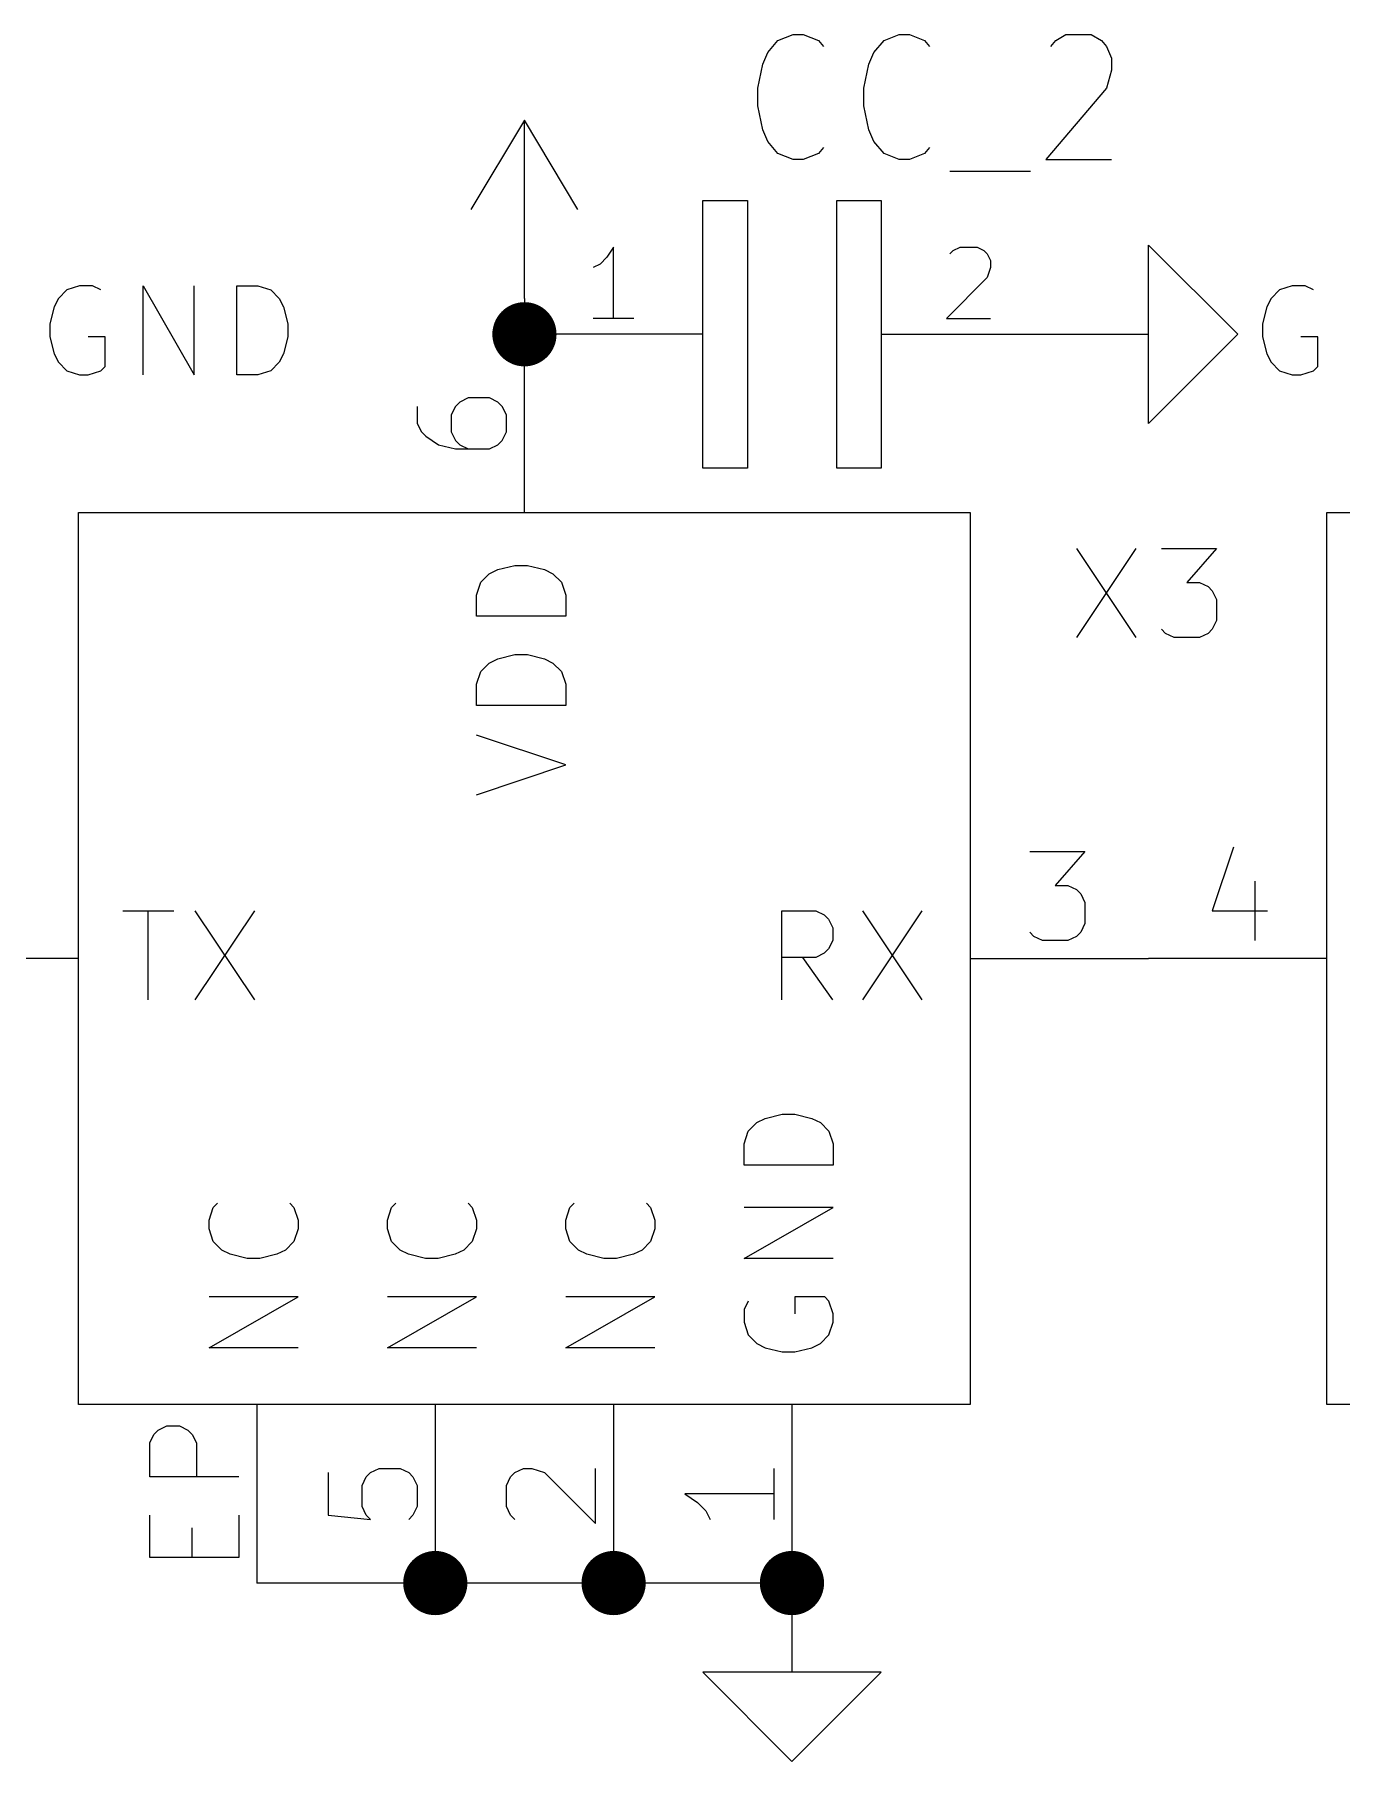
# Model space of a CAD drawing. Header units: millimetres. Extents: x 10 to 287, y -200 to -10.
# Drawn here: x 88.27 to 106.89, y -59.69 to -35.1 of the extents above; entities that cross this region are included whole.
import ezdxf

# ---------------------------------------------------------------- set-up
doc = ezdxf.new("R2010")
doc.units = ezdxf.units.MM
for name, color, linetype in [('GREENSIXTYFIVE', 129, 'CONTINUOUS'), ('LIGHTGREEN', 92, 'CONTINUOUS'), ('LIGHTRED', 12, 'CONTINUOUS'), ('RED', 14, 'CONTINUOUS')]:
    doc.layers.add(name, color=color, linetype=linetype)

msp = doc.modelspace()

# ---------------------------------------------------------------- linework, layer by layer
at = {"layer": 'GREENSIXTYFIVE', "linetype": 'CONTINUOUS'}
for p, q in [((98.861, -35.1873), (99.0769, -35.1026)), ((98.861, -35.1873), (99.0769, -35.1026)), ((99.0769, -35.1026), (99.2208, -35.1026)), ((99.0769, -35.1026), (99.2208, -35.1026)), ((99.2208, -35.1026), (99.4367, -35.1873)), ((99.2208, -35.1026), (99.4367, -35.1873)), ((100.3723, -35.1873), (100.5882, -35.1026)), ((100.3723, -35.1873), (100.5882, -35.1026)), ((100.5882, -35.1026), (100.7321, -35.1026)), ((100.5882, -35.1026), (100.7321, -35.1026)), ((100.7321, -35.1026), (100.948, -35.1873)), ((100.7321, -35.1026), (100.948, -35.1873)), ((102.8192, -35.1873), (102.9631, -35.1026)), ((102.8192, -35.1873), (102.9631, -35.1026)), ((102.9631, -35.1026), (103.323, -35.1026)), ((102.9631, -35.1026), (103.323, -35.1026)), ((103.323, -35.1026), (103.4669, -35.1873)), ((103.323, -35.1026), (103.4669, -35.1873)), ((98.6451, -35.526), (98.7171, -35.3566)), ((98.6451, -35.526), (98.7171, -35.3566)), ((98.7171, -35.3566), (98.861, -35.1873)), ((98.7171, -35.3566), (98.861, -35.1873)), ((99.4367, -35.1873), (99.5087, -35.272)), ((99.4367, -35.1873), (99.5087, -35.272)), ((100.1564, -35.526), (100.2284, -35.3566)), ((100.1564, -35.526), (100.2284, -35.3566)), ((100.2284, -35.3566), (100.3723, -35.1873)), ((100.2284, -35.3566), (100.3723, -35.1873)), ((100.948, -35.1873), (101.02, -35.272)), ((100.948, -35.1873), (101.02, -35.272)), ((102.7472, -35.272), (102.8192, -35.1873)), ((102.7472, -35.272), (102.8192, -35.1873)), ((103.4669, -35.1873), (103.5389, -35.272)), ((103.4669, -35.1873), (103.5389, -35.272)), ((103.5389, -35.272), (103.6108, -35.4413)), ((103.5389, -35.272), (103.6108, -35.4413)), ((98.5731, -35.8646), (98.6451, -35.526)), ((98.5731, -35.8646), (98.6451, -35.526)), ((100.0844, -35.8646), (100.1564, -35.526)), ((100.0844, -35.8646), (100.1564, -35.526)), ((103.6108, -35.6106), (103.5389, -35.8646)), ((103.6108, -35.6106), (103.5389, -35.8646)), ((103.6108, -35.4413), (103.6108, -35.6106)), ((103.6108, -35.4413), (103.6108, -35.6106)), ((98.5731, -36.1186), (98.5731, -35.8646)), ((98.5731, -36.1186), (98.5731, -35.8646)), ((100.0844, -36.1186), (100.0844, -35.8646)), ((100.0844, -36.1186), (100.0844, -35.8646)), ((103.5389, -35.8646), (102.6753, -36.8806)), ((103.5389, -35.8646), (102.6753, -36.8806)), ((98.6451, -36.4573), (98.5731, -36.1186)), ((98.6451, -36.4573), (98.5731, -36.1186)), ((100.1564, -36.4573), (100.0844, -36.1186)), ((100.1564, -36.4573), (100.0844, -36.1186)), ((98.7171, -36.6266), (98.6451, -36.4573)), ((98.7171, -36.6266), (98.6451, -36.4573)), ((98.861, -36.796), (98.7171, -36.6266)), ((98.861, -36.796), (98.7171, -36.6266)), ((100.2284, -36.6266), (100.1564, -36.4573)), ((100.2284, -36.6266), (100.1564, -36.4573)), ((100.3723, -36.796), (100.2284, -36.6266)), ((100.3723, -36.796), (100.2284, -36.6266)), ((99.0769, -36.8806), (98.861, -36.796)), ((99.0769, -36.8806), (98.861, -36.796)), ((99.2208, -36.8806), (99.0769, -36.8806)), ((99.2208, -36.8806), (99.0769, -36.8806)), ((99.4367, -36.796), (99.2208, -36.8806)), ((99.4367, -36.796), (99.2208, -36.8806)), ((99.5087, -36.7113), (99.4367, -36.796)), ((99.5087, -36.7113), (99.4367, -36.796)), ((100.5882, -36.8806), (100.3723, -36.796)), ((100.5882, -36.8806), (100.3723, -36.796)), ((100.7321, -36.8806), (100.5882, -36.8806)), ((100.7321, -36.8806), (100.5882, -36.8806)), ((100.948, -36.796), (100.7321, -36.8806)), ((100.948, -36.796), (100.7321, -36.8806)), ((101.02, -36.7113), (100.948, -36.796)), ((101.02, -36.7113), (100.948, -36.796)), ((102.6753, -36.8806), (103.6108, -36.8806)), ((102.6753, -36.8806), (103.6108, -36.8806)), ((101.3079, -37.05), (102.4593, -37.05)), ((101.3079, -37.05), (102.4593, -37.05)), ((88.733, -38.7396), (88.612, -38.8606)), ((88.733, -38.7396), (88.612, -38.8606)), ((88.9144, -38.6791), (88.733, -38.7396)), ((88.9144, -38.6791), (88.733, -38.7396)), ((89.0958, -38.6791), (88.9144, -38.6791)), ((89.0958, -38.6791), (88.9144, -38.6791)), ((89.2168, -38.7396), (89.0958, -38.6791)), ((89.2168, -38.7396), (89.0958, -38.6791)), ((89.8215, -39.9491), (89.8215, -38.6791)), ((89.8215, -38.6791), (90.5472, -39.9491)), ((89.8215, -39.9491), (89.8215, -38.6791)), ((89.8215, -38.6791), (90.5472, -39.9491)), ((90.5472, -39.9491), (90.5472, -38.6791)), ((90.5472, -39.9491), (90.5472, -38.6791)), ((91.152, -39.9491), (91.152, -38.6791)), ((91.152, -38.6791), (91.4544, -38.6791)), ((91.152, -39.9491), (91.152, -38.6791)), ((91.152, -38.6791), (91.4544, -38.6791)), ((91.4544, -38.6791), (91.6358, -38.7396)), ((91.4544, -38.6791), (91.6358, -38.7396)), ((91.6358, -38.7396), (91.7568, -38.8606)), ((91.6358, -38.7396), (91.7568, -38.8606)), ((106.005, -38.7395), (105.884, -38.8605)), ((106.005, -38.7395), (105.884, -38.8605)), ((106.1864, -38.679), (106.005, -38.7395)), ((106.1864, -38.679), (106.005, -38.7395)), ((106.3678, -38.679), (106.1864, -38.679)), ((106.3678, -38.679), (106.1864, -38.679)), ((106.4888, -38.7395), (106.3678, -38.679)), ((106.4888, -38.7395), (106.3678, -38.679)), ((88.5515, -38.9815), (88.4911, -39.2234)), ((88.5515, -38.9815), (88.4911, -39.2234)), ((88.612, -38.8606), (88.5515, -38.9815)), ((88.612, -38.8606), (88.5515, -38.9815)), ((91.7568, -38.8606), (91.8173, -38.9815)), ((91.7568, -38.8606), (91.8173, -38.9815)), ((91.8173, -38.9815), (91.8777, -39.2234)), ((91.8173, -38.9815), (91.8777, -39.2234)), ((105.8235, -38.9814), (105.7631, -39.2233)), ((105.8235, -38.9814), (105.7631, -39.2233)), ((105.884, -38.8605), (105.8235, -38.9814)), ((105.884, -38.8605), (105.8235, -38.9814)), ((88.4911, -39.2234), (88.4911, -39.4048)), ((88.4911, -39.2234), (88.4911, -39.4048)), ((91.8777, -39.2234), (91.8777, -39.4048)), ((91.8777, -39.2234), (91.8777, -39.4048)), ((105.7631, -39.2233), (105.7631, -39.4047)), ((105.7631, -39.2233), (105.7631, -39.4047)), ((88.4911, -39.4048), (88.5515, -39.6467)), ((88.4911, -39.4048), (88.5515, -39.6467)), ((89.2772, -39.4048), (89.0353, -39.4048)), ((89.2772, -39.4048), (89.0353, -39.4048)), ((89.2772, -39.8282), (89.2772, -39.4048)), ((89.2772, -39.8282), (89.2772, -39.4048)), ((91.8777, -39.4048), (91.8173, -39.6467)), ((91.8777, -39.4048), (91.8173, -39.6467)), ((105.7631, -39.4047), (105.8235, -39.6466)), ((105.7631, -39.4047), (105.8235, -39.6466)), ((106.5492, -39.4047), (106.3073, -39.4047)), ((106.5492, -39.4047), (106.3073, -39.4047)), ((106.5492, -39.8281), (106.5492, -39.4047)), ((106.5492, -39.8281), (106.5492, -39.4047)), ((88.5515, -39.6467), (88.612, -39.7677)), ((88.5515, -39.6467), (88.612, -39.7677)), ((88.612, -39.7677), (88.733, -39.8887)), ((88.612, -39.7677), (88.733, -39.8887)), ((89.2168, -39.8887), (89.2772, -39.8282)), ((89.2168, -39.8887), (89.2772, -39.8282)), ((91.7568, -39.7677), (91.6358, -39.8887)), ((91.7568, -39.7677), (91.6358, -39.8887)), ((91.8173, -39.6467), (91.7568, -39.7677)), ((91.8173, -39.6467), (91.7568, -39.7677)), ((105.8235, -39.6466), (105.884, -39.7676)), ((105.8235, -39.6466), (105.884, -39.7676)), ((105.884, -39.7676), (106.005, -39.8886)), ((105.884, -39.7676), (106.005, -39.8886)), ((106.4888, -39.8886), (106.5492, -39.8281)), ((106.4888, -39.8886), (106.5492, -39.8281)), ((88.733, -39.8887), (88.9144, -39.9491)), ((88.733, -39.8887), (88.9144, -39.9491)), ((88.9144, -39.9491), (89.0353, -39.9491)), ((88.9144, -39.9491), (89.0353, -39.9491)), ((89.0353, -39.9491), (89.2168, -39.8887)), ((89.0353, -39.9491), (89.2168, -39.8887)), ((91.4544, -39.9491), (91.152, -39.9491)), ((91.4544, -39.9491), (91.152, -39.9491)), ((91.6358, -39.8887), (91.4544, -39.9491)), ((91.6358, -39.8887), (91.4544, -39.9491)), ((106.005, -39.8886), (106.1864, -39.949)), ((106.005, -39.8886), (106.1864, -39.949)), ((106.1864, -39.949), (106.3073, -39.949)), ((106.1864, -39.949), (106.3073, -39.949)), ((106.3073, -39.949), (106.4888, -39.8886)), ((106.3073, -39.949), (106.4888, -39.8886)), ((103.1119, -42.419), (103.9585, -43.689)), ((103.9585, -42.419), (103.1119, -43.689)), ((103.1119, -42.419), (103.9585, -43.689)), ((103.9585, -42.419), (103.1119, -43.689)), ((104.3214, -42.419), (105.1076, -42.419)), ((104.3214, -42.419), (105.1076, -42.419)), ((105.1076, -42.419), (104.6842, -42.9028)), ((105.1076, -42.419), (104.6842, -42.9028)), ((94.628, -42.9018), (94.749, -42.7808)), ((94.628, -42.9018), (94.749, -42.7808)), ((94.749, -42.7808), (94.8699, -42.7203)), ((94.749, -42.7808), (94.8699, -42.7203)), ((94.8699, -42.7203), (95.1118, -42.6599)), ((94.8699, -42.7203), (95.1118, -42.6599)), ((95.1118, -42.6599), (95.2932, -42.6599)), ((95.1118, -42.6599), (95.2932, -42.6599)), ((95.2932, -42.6599), (95.5351, -42.7203)), ((95.2932, -42.6599), (95.5351, -42.7203)), ((95.5351, -42.7203), (95.6561, -42.7808)), ((95.5351, -42.7203), (95.6561, -42.7808)), ((95.6561, -42.7808), (95.7771, -42.9018)), ((95.6561, -42.7808), (95.7771, -42.9018)), ((94.5675, -43.0832), (94.628, -42.9018)), ((94.5675, -43.0832), (94.628, -42.9018)), ((95.7771, -42.9018), (95.8375, -43.0832)), ((95.7771, -42.9018), (95.8375, -43.0832)), ((104.6842, -42.9028), (104.8657, -42.9028)), ((104.6842, -42.9028), (104.8657, -42.9028)), ((104.8657, -42.9028), (104.9866, -42.9633)), ((104.8657, -42.9028), (104.9866, -42.9633)), ((104.9866, -42.9633), (105.0471, -43.0238)), ((104.9866, -42.9633), (105.0471, -43.0238)), ((105.0471, -43.0238), (105.1076, -43.1447)), ((105.0471, -43.0238), (105.1076, -43.1447)), ((94.5675, -43.3856), (94.5675, -43.0832)), ((94.5675, -43.3856), (94.5675, -43.0832)), ((95.8375, -43.0832), (95.8375, -43.3856)), ((95.8375, -43.0832), (95.8375, -43.3856)), ((105.1076, -43.1447), (105.1076, -43.4471)), ((105.1076, -43.1447), (105.1076, -43.4471)), ((95.8375, -43.3856), (94.5675, -43.3856)), ((95.8375, -43.3856), (94.5675, -43.3856)), ((105.1076, -43.4471), (105.0471, -43.5681)), ((105.1076, -43.4471), (105.0471, -43.5681)), ((104.3819, -43.6286), (104.3214, -43.5681)), ((104.3819, -43.6286), (104.3214, -43.5681)), ((104.5028, -43.689), (104.3819, -43.6286)), ((104.5028, -43.689), (104.3819, -43.6286)), ((104.8657, -43.689), (104.5028, -43.689)), ((104.8657, -43.689), (104.5028, -43.689)), ((104.9866, -43.6286), (104.8657, -43.689)), ((104.9866, -43.6286), (104.8657, -43.689)), ((105.0471, -43.5681), (104.9866, -43.6286)), ((105.0471, -43.5681), (104.9866, -43.6286)), ((94.749, -44.0508), (94.8699, -43.9903)), ((94.749, -44.0508), (94.8699, -43.9903)), ((94.8699, -43.9903), (95.1118, -43.9299)), ((94.8699, -43.9903), (95.1118, -43.9299)), ((95.1118, -43.9299), (95.2932, -43.9299)), ((95.1118, -43.9299), (95.2932, -43.9299)), ((95.2932, -43.9299), (95.5351, -43.9903)), ((95.2932, -43.9299), (95.5351, -43.9903)), ((95.5351, -43.9903), (95.6561, -44.0508)), ((95.5351, -43.9903), (95.6561, -44.0508)), ((94.5675, -44.3532), (94.628, -44.1718)), ((94.5675, -44.3532), (94.628, -44.1718)), ((94.628, -44.1718), (94.749, -44.0508)), ((94.628, -44.1718), (94.749, -44.0508)), ((95.6561, -44.0508), (95.7771, -44.1718)), ((95.6561, -44.0508), (95.7771, -44.1718)), ((95.7771, -44.1718), (95.8375, -44.3532)), ((95.7771, -44.1718), (95.8375, -44.3532)), ((94.5675, -44.6556), (94.5675, -44.3532)), ((94.5675, -44.6556), (94.5675, -44.3532)), ((95.8375, -44.3532), (95.8375, -44.6556)), ((95.8375, -44.3532), (95.8375, -44.6556)), ((95.8375, -44.6556), (94.5675, -44.6556)), ((95.8375, -44.6556), (94.5675, -44.6556)), ((95.8375, -45.5023), (94.5675, -45.0789)), ((95.8375, -45.5023), (94.5675, -45.0789)), ((94.5675, -45.9256), (95.8375, -45.5023)), ((94.5675, -45.9256), (95.8375, -45.5023)), ((89.5289, -47.5775), (90.2546, -47.5775)), ((89.5289, -47.5775), (90.2546, -47.5775)), ((89.8918, -48.8475), (89.8918, -47.5775)), ((89.8918, -48.8475), (89.8918, -47.5775)), ((90.557, -47.5775), (91.4036, -48.8475)), ((91.4036, -47.5775), (90.557, -48.8475)), ((90.557, -47.5775), (91.4036, -48.8475)), ((91.4036, -47.5775), (90.557, -48.8475)), ((98.9148, -48.8475), (98.9148, -47.5775)), ((98.9148, -47.5775), (99.3986, -47.5775)), ((98.9148, -48.8475), (98.9148, -47.5775)), ((98.9148, -47.5775), (99.3986, -47.5775)), ((99.3986, -47.5775), (99.5196, -47.638)), ((99.3986, -47.5775), (99.5196, -47.638)), ((99.5196, -47.638), (99.5801, -47.6985)), ((99.5196, -47.638), (99.5801, -47.6985)), ((99.5801, -47.6985), (99.6405, -47.8194)), ((99.5801, -47.6985), (99.6405, -47.8194)), ((100.0639, -47.5775), (100.9105, -48.8475)), ((100.9105, -47.5775), (100.0639, -48.8475)), ((100.0639, -47.5775), (100.9105, -48.8475)), ((100.9105, -47.5775), (100.0639, -48.8475)), ((99.6405, -47.8194), (99.6405, -48.0009)), ((99.6405, -47.8194), (99.6405, -48.0009)), ((99.5196, -48.1823), (99.3986, -48.2428)), ((99.5196, -48.1823), (99.3986, -48.2428)), ((99.5801, -48.1218), (99.5196, -48.1823)), ((99.5801, -48.1218), (99.5196, -48.1823)), ((99.6405, -48.0009), (99.5801, -48.1218)), ((99.6405, -48.0009), (99.5801, -48.1218)), ((99.3986, -48.2428), (98.9148, -48.2428)), ((99.3986, -48.2428), (98.9148, -48.2428)), ((99.6405, -48.8475), (99.2172, -48.2428)), ((99.6405, -48.8475), (99.2172, -48.2428)), ((98.438, -50.7153), (98.559, -50.5943)), ((98.438, -50.7153), (98.559, -50.5943)), ((98.559, -50.5943), (98.6799, -50.5338)), ((98.559, -50.5943), (98.6799, -50.5338)), ((98.6799, -50.5338), (98.9218, -50.4734)), ((98.6799, -50.5338), (98.9218, -50.4734)), ((98.9218, -50.4734), (99.1032, -50.4734)), ((98.9218, -50.4734), (99.1032, -50.4734)), ((99.1032, -50.4734), (99.3451, -50.5338)), ((99.1032, -50.4734), (99.3451, -50.5338)), ((99.3451, -50.5338), (99.4661, -50.5943)), ((99.3451, -50.5338), (99.4661, -50.5943)), ((99.4661, -50.5943), (99.5871, -50.7153)), ((99.4661, -50.5943), (99.5871, -50.7153)), ((98.3775, -50.8967), (98.438, -50.7153)), ((98.3775, -50.8967), (98.438, -50.7153)), ((99.5871, -50.7153), (99.6475, -50.8967)), ((99.5871, -50.7153), (99.6475, -50.8967)), ((98.3775, -51.1991), (98.3775, -50.8967)), ((98.3775, -51.1991), (98.3775, -50.8967)), ((99.6475, -50.8967), (99.6475, -51.1991)), ((99.6475, -50.8967), (99.6475, -51.1991)), ((99.6475, -51.1991), (98.3775, -51.1991)), ((99.6475, -51.1991), (98.3775, -51.1991)), ((90.7575, -51.9853), (90.818, -51.8038)), ((90.7575, -51.9853), (90.818, -51.8038)), ((90.818, -51.8038), (90.8785, -51.7434)), ((90.818, -51.8038), (90.8785, -51.7434)), ((91.9066, -51.7434), (91.9671, -51.8038)), ((91.9066, -51.7434), (91.9671, -51.8038)), ((91.9671, -51.8038), (92.0275, -51.9853)), ((91.9671, -51.8038), (92.0275, -51.9853)), ((93.2975, -51.9853), (93.358, -51.8038)), ((93.2975, -51.9853), (93.358, -51.8038)), ((93.358, -51.8038), (93.4185, -51.7434)), ((93.358, -51.8038), (93.4185, -51.7434)), ((94.4466, -51.7434), (94.5071, -51.8038)), ((94.4466, -51.7434), (94.5071, -51.8038)), ((94.5071, -51.8038), (94.5675, -51.9853)), ((94.5071, -51.8038), (94.5675, -51.9853)), ((95.8375, -51.9853), (95.898, -51.8038)), ((95.8375, -51.9853), (95.898, -51.8038)), ((95.898, -51.8038), (95.9585, -51.7434)), ((95.898, -51.8038), (95.9585, -51.7434)), ((96.9866, -51.7434), (97.0471, -51.8038)), ((96.9866, -51.7434), (97.0471, -51.8038)), ((97.0471, -51.8038), (97.1075, -51.9853)), ((97.0471, -51.8038), (97.1075, -51.9853)), ((98.3775, -52.5296), (99.6475, -51.8039)), ((99.6475, -51.8039), (98.3775, -51.8039)), ((98.3775, -52.5296), (99.6475, -51.8039)), ((99.6475, -51.8039), (98.3775, -51.8039)), ((90.7575, -52.1062), (90.7575, -51.9853)), ((90.7575, -52.1062), (90.7575, -51.9853)), ((90.818, -52.2876), (90.7575, -52.1062)), ((90.818, -52.2876), (90.7575, -52.1062)), ((92.0275, -52.1062), (91.9671, -52.2876)), ((92.0275, -52.1062), (91.9671, -52.2876)), ((92.0275, -51.9853), (92.0275, -52.1062)), ((92.0275, -51.9853), (92.0275, -52.1062)), ((93.2975, -52.1062), (93.2975, -51.9853)), ((93.2975, -52.1062), (93.2975, -51.9853)), ((93.358, -52.2876), (93.2975, -52.1062)), ((93.358, -52.2876), (93.2975, -52.1062)), ((94.5675, -52.1062), (94.5071, -52.2876)), ((94.5675, -52.1062), (94.5071, -52.2876)), ((94.5675, -51.9853), (94.5675, -52.1062)), ((94.5675, -51.9853), (94.5675, -52.1062)), ((95.8375, -52.1062), (95.8375, -51.9853)), ((95.8375, -52.1062), (95.8375, -51.9853)), ((95.898, -52.2876), (95.8375, -52.1062)), ((95.898, -52.2876), (95.8375, -52.1062)), ((97.1075, -52.1062), (97.0471, -52.2876)), ((97.1075, -52.1062), (97.0471, -52.2876)), ((97.1075, -51.9853), (97.1075, -52.1062)), ((97.1075, -51.9853), (97.1075, -52.1062)), ((90.939, -52.4086), (90.818, -52.2876)), ((90.939, -52.4086), (90.818, -52.2876)), ((91.9671, -52.2876), (91.8461, -52.4086)), ((91.9671, -52.2876), (91.8461, -52.4086)), ((93.479, -52.4086), (93.358, -52.2876)), ((93.479, -52.4086), (93.358, -52.2876)), ((94.5071, -52.2876), (94.3861, -52.4086)), ((94.5071, -52.2876), (94.3861, -52.4086)), ((96.019, -52.4086), (95.898, -52.2876)), ((96.019, -52.4086), (95.898, -52.2876)), ((97.0471, -52.2876), (96.9261, -52.4086)), ((97.0471, -52.2876), (96.9261, -52.4086)), ((91.0599, -52.4691), (90.939, -52.4086)), ((91.0599, -52.4691), (90.939, -52.4086)), ((91.3018, -52.5295), (91.0599, -52.4691)), ((91.3018, -52.5295), (91.0599, -52.4691)), ((91.4832, -52.5295), (91.3018, -52.5295)), ((91.4832, -52.5295), (91.3018, -52.5295)), ((91.7251, -52.4691), (91.4832, -52.5295)), ((91.7251, -52.4691), (91.4832, -52.5295)), ((91.8461, -52.4086), (91.7251, -52.4691)), ((91.8461, -52.4086), (91.7251, -52.4691)), ((93.5999, -52.4691), (93.479, -52.4086)), ((93.5999, -52.4691), (93.479, -52.4086)), ((93.8418, -52.5295), (93.5999, -52.4691)), ((93.8418, -52.5295), (93.5999, -52.4691)), ((94.0232, -52.5295), (93.8418, -52.5295)), ((94.0232, -52.5295), (93.8418, -52.5295)), ((94.2651, -52.4691), (94.0232, -52.5295)), ((94.2651, -52.4691), (94.0232, -52.5295)), ((94.3861, -52.4086), (94.2651, -52.4691)), ((94.3861, -52.4086), (94.2651, -52.4691)), ((96.1399, -52.4691), (96.019, -52.4086)), ((96.1399, -52.4691), (96.019, -52.4086)), ((96.3818, -52.5295), (96.1399, -52.4691)), ((96.3818, -52.5295), (96.1399, -52.4691)), ((96.5632, -52.5295), (96.3818, -52.5295)), ((96.5632, -52.5295), (96.3818, -52.5295)), ((96.8051, -52.4691), (96.5632, -52.5295)), ((96.8051, -52.4691), (96.5632, -52.5295)), ((96.9261, -52.4086), (96.8051, -52.4691)), ((96.9261, -52.4086), (96.8051, -52.4691)), ((99.6475, -52.5296), (98.3775, -52.5296)), ((99.6475, -52.5296), (98.3775, -52.5296)), ((90.7575, -53.7996), (92.0275, -53.0739)), ((92.0275, -53.0739), (90.7575, -53.0739)), ((90.7575, -53.7996), (92.0275, -53.0739)), ((92.0275, -53.0739), (90.7575, -53.0739)), ((93.2975, -53.7996), (94.5675, -53.0739)), ((94.5675, -53.0739), (93.2975, -53.0739)), ((93.2975, -53.7996), (94.5675, -53.0739)), ((94.5675, -53.0739), (93.2975, -53.0739)), ((95.8375, -53.7996), (97.1075, -53.0739)), ((97.1075, -53.0739), (95.8375, -53.0739)), ((95.8375, -53.7996), (97.1075, -53.0739)), ((97.1075, -53.0739), (95.8375, -53.0739)), ((99.5266, -53.0739), (99.1032, -53.0739)), ((99.1032, -53.0739), (99.1032, -53.3158)), ((99.5266, -53.0739), (99.1032, -53.0739)), ((99.1032, -53.0739), (99.1032, -53.3158)), ((99.5871, -53.1343), (99.5266, -53.0739)), ((99.5871, -53.1343), (99.5266, -53.0739)), ((98.438, -53.1343), (98.3775, -53.2553)), ((98.438, -53.1343), (98.3775, -53.2553)), ((98.3775, -53.2553), (98.3775, -53.4367)), ((98.3775, -53.2553), (98.3775, -53.4367)), ((99.6475, -53.3158), (99.5871, -53.1343)), ((99.6475, -53.3158), (99.5871, -53.1343)), ((99.6475, -53.4367), (99.6475, -53.3158)), ((99.6475, -53.4367), (99.6475, -53.3158)), ((98.3775, -53.4367), (98.438, -53.6181)), ((98.3775, -53.4367), (98.438, -53.6181)), ((99.5871, -53.6181), (99.6475, -53.4367)), ((99.5871, -53.6181), (99.6475, -53.4367)), ((92.0275, -53.7996), (90.7575, -53.7996)), ((92.0275, -53.7996), (90.7575, -53.7996)), ((94.5675, -53.7996), (93.2975, -53.7996)), ((94.5675, -53.7996), (93.2975, -53.7996)), ((97.1075, -53.7996), (95.8375, -53.7996)), ((97.1075, -53.7996), (95.8375, -53.7996)), ((98.438, -53.6181), (98.559, -53.7391)), ((98.438, -53.6181), (98.559, -53.7391)), ((98.559, -53.7391), (98.6799, -53.7996)), ((98.559, -53.7391), (98.6799, -53.7996)), ((98.6799, -53.7996), (98.9218, -53.86)), ((98.6799, -53.7996), (98.9218, -53.86)), ((99.1032, -53.86), (99.3451, -53.7996)), ((99.1032, -53.86), (99.3451, -53.7996)), ((99.3451, -53.7996), (99.4661, -53.7391)), ((99.3451, -53.7996), (99.4661, -53.7391)), ((99.4661, -53.7391), (99.5871, -53.6181)), ((99.4661, -53.7391), (99.5871, -53.6181)), ((98.9218, -53.86), (99.1032, -53.86)), ((98.9218, -53.86), (99.1032, -53.86))]:
    msp.add_line(p, q, dxfattribs=at)
at = {"layer": 'LIGHTGREEN', "linetype": 'CONTINUOUS'}
for p, q in [((95.25, -38.862), (95.25, -39.37)), ((93.98, -57.15), (91.44, -57.15)), ((96.52, -57.15), (93.98, -57.15)), ((99.06, -57.15), (96.52, -57.15))]:
    msp.add_line(p, q, dxfattribs=at)
at = {"layer": 'LIGHTGREEN', "const_width": 0.4572}
for points in [[(95.0214, -39.37, 1), (95.4786, -39.37, 1)], [(93.7514, -57.15, 1), (94.2086, -57.15, 1)], [(96.2914, -57.15, 1), (96.7486, -57.15, 1)], [(98.8314, -57.15, 1), (99.2886, -57.15, 1)]]:
    msp.add_lwpolyline(points, format="xyb", close=True, dxfattribs=at)
at = {"layer": 'LIGHTRED', "linetype": 'CONTINUOUS'}
for p, q in [((96.4232, -38.2732), (96.3264, -38.3699)), ((96.4232, -38.2732), (96.3264, -38.3699)), ((96.52, -38.128), (96.4232, -38.2732)), ((96.52, -38.128), (96.4232, -38.2732)), ((96.52, -39.144), (96.52, -38.128)), ((96.52, -39.144), (96.52, -38.128)), ((101.3097, -38.2248), (101.3581, -38.1764)), ((101.3097, -38.2248), (101.3581, -38.1764)), ((101.3581, -38.1764), (101.4548, -38.128)), ((101.3581, -38.1764), (101.4548, -38.128)), ((101.4548, -38.128), (101.6967, -38.128)), ((101.4548, -38.128), (101.6967, -38.128)), ((101.6967, -38.128), (101.7935, -38.1764)), ((101.6967, -38.128), (101.7935, -38.1764)), ((101.7935, -38.1764), (101.8419, -38.2248)), ((101.7935, -38.1764), (101.8419, -38.2248)), ((101.8419, -38.2248), (101.8902, -38.3216)), ((101.8419, -38.2248), (101.8902, -38.3216)), ((101.8902, -38.3216), (101.8902, -38.4183)), ((101.8902, -38.3216), (101.8902, -38.4183)), ((96.3264, -38.3699), (96.2297, -38.4183)), ((96.3264, -38.3699), (96.2297, -38.4183)), ((101.8419, -38.5635), (101.2613, -39.144)), ((101.8419, -38.5635), (101.2613, -39.144)), ((101.8902, -38.4183), (101.8419, -38.5635)), ((101.8902, -38.4183), (101.8419, -38.5635)), ((96.8102, -39.144), (96.2297, -39.144)), ((96.8102, -39.144), (96.2297, -39.144)), ((101.2613, -39.144), (101.8902, -39.144)), ((101.2613, -39.144), (101.8902, -39.144)), ((94.4486, -40.277), (94.3277, -40.3375)), ((94.4486, -40.277), (94.3277, -40.3375)), ((94.751, -40.277), (94.4486, -40.277)), ((94.751, -40.277), (94.4486, -40.277)), ((94.872, -40.3375), (94.751, -40.277)), ((94.872, -40.3375), (94.751, -40.277)), ((93.7229, -40.398), (93.7229, -40.6399)), ((93.7229, -40.398), (93.7229, -40.6399)), ((94.2672, -40.398), (94.2067, -40.5189)), ((94.2672, -40.398), (94.2067, -40.5189)), ((94.2067, -40.5189), (94.2067, -40.7608)), ((94.2067, -40.5189), (94.2067, -40.7608)), ((94.3277, -40.3375), (94.2672, -40.398)), ((94.3277, -40.3375), (94.2672, -40.398)), ((94.9325, -40.398), (94.872, -40.3375)), ((94.9325, -40.398), (94.872, -40.3375)), ((94.9929, -40.5189), (94.9325, -40.398)), ((94.9929, -40.5189), (94.9325, -40.398)), ((94.9929, -40.7608), (94.9929, -40.5189)), ((94.9929, -40.7608), (94.9929, -40.5189)), ((93.7229, -40.6399), (93.7834, -40.7608)), ((93.7229, -40.6399), (93.7834, -40.7608)), ((93.7834, -40.7608), (93.8439, -40.8213)), ((93.7834, -40.7608), (93.8439, -40.8213)), ((94.2067, -40.7608), (94.2672, -40.8818)), ((94.2067, -40.7608), (94.2672, -40.8818)), ((94.9325, -40.8818), (94.9929, -40.7608)), ((94.9325, -40.8818), (94.9929, -40.7608)), ((93.8439, -40.8213), (94.0253, -40.9423)), ((93.8439, -40.8213), (94.0253, -40.9423)), ((94.0253, -40.9423), (94.2672, -41.0027)), ((94.0253, -40.9423), (94.2672, -41.0027)), ((94.2672, -40.8818), (94.3277, -40.9423)), ((94.2672, -40.8818), (94.3277, -40.9423)), ((94.2672, -41.0027), (94.751, -41.0027)), ((94.2672, -41.0027), (94.751, -41.0027)), ((94.3277, -40.9423), (94.4486, -41.0027)), ((94.3277, -40.9423), (94.4486, -41.0027)), ((94.751, -41.0027), (94.872, -40.9423)), ((94.751, -41.0027), (94.872, -40.9423)), ((94.872, -40.9423), (94.9325, -40.8818)), ((94.872, -40.9423), (94.9325, -40.8818)), ((105.3495, -46.6725), (105.0472, -47.5796)), ((105.3495, -46.6725), (105.0472, -47.5796)), ((102.4467, -46.7329), (103.2329, -46.7329)), ((102.4467, -46.7329), (103.2329, -46.7329)), ((103.2329, -46.7329), (102.8095, -47.2167)), ((103.2329, -46.7329), (102.8095, -47.2167)), ((105.6519, -47.1563), (105.6519, -48.0029)), ((105.6519, -47.1563), (105.6519, -48.0029)), ((102.8095, -47.2167), (102.991, -47.2167)), ((102.8095, -47.2167), (102.991, -47.2167)), ((102.991, -47.2167), (103.1119, -47.2772)), ((102.991, -47.2167), (103.1119, -47.2772)), ((103.1119, -47.2772), (103.1724, -47.3377)), ((103.1119, -47.2772), (103.1724, -47.3377)), ((103.1724, -47.3377), (103.2329, -47.4586)), ((103.1724, -47.3377), (103.2329, -47.4586)), ((103.2329, -47.4586), (103.2329, -47.761)), ((103.2329, -47.4586), (103.2329, -47.761)), ((105.0472, -47.5796), (105.8333, -47.5796)), ((105.0472, -47.5796), (105.8333, -47.5796)), ((102.5072, -47.9425), (102.4467, -47.882)), ((102.5072, -47.9425), (102.4467, -47.882)), ((102.6281, -48.0029), (102.5072, -47.9425)), ((102.6281, -48.0029), (102.5072, -47.9425)), ((103.1119, -47.9425), (102.991, -48.0029)), ((103.1119, -47.9425), (102.991, -48.0029)), ((103.1724, -47.882), (103.1119, -47.9425)), ((103.1724, -47.882), (103.1119, -47.9425)), ((103.2329, -47.761), (103.1724, -47.882)), ((103.2329, -47.761), (103.1724, -47.882)), ((102.991, -48.0029), (102.6281, -48.0029)), ((102.991, -48.0029), (102.6281, -48.0029)), ((89.9129, -55.1543), (89.9734, -55.0333)), ((89.9129, -55.1543), (89.9734, -55.0333)), ((89.9734, -55.0333), (90.0339, -54.9728)), ((89.9734, -55.0333), (90.0339, -54.9728)), ((90.0339, -54.9728), (90.1548, -54.9124)), ((90.0339, -54.9728), (90.1548, -54.9124)), ((90.1548, -54.9124), (90.3363, -54.9124)), ((90.1548, -54.9124), (90.3363, -54.9124)), ((90.3363, -54.9124), (90.4572, -54.9728)), ((90.3363, -54.9124), (90.4572, -54.9728)), ((90.4572, -54.9728), (90.5177, -55.0333)), ((90.4572, -54.9728), (90.5177, -55.0333)), ((90.5177, -55.0333), (90.5782, -55.1543)), ((90.5177, -55.0333), (90.5782, -55.1543)), ((89.9129, -55.6381), (89.9129, -55.1543)), ((89.9129, -55.6381), (89.9129, -55.1543)), ((90.5782, -55.1543), (90.5782, -55.6381)), ((90.5782, -55.1543), (90.5782, -55.6381)), ((93.0577, -55.5775), (93.1786, -55.517)), ((93.0577, -55.5775), (93.1786, -55.517)), ((93.1786, -55.517), (93.481, -55.517)), ((93.1786, -55.517), (93.481, -55.517)), ((93.481, -55.517), (93.602, -55.5775)), ((93.481, -55.517), (93.602, -55.5775)), ((95.1139, -55.5775), (95.2348, -55.517)), ((95.1139, -55.5775), (95.2348, -55.517)), ((95.2348, -55.517), (95.3558, -55.517)), ((95.2348, -55.517), (95.3558, -55.517)), ((95.3558, -55.517), (95.5372, -55.5775)), ((95.3558, -55.517), (95.5372, -55.5775)), ((96.2629, -56.3032), (96.2629, -55.517)), ((96.2629, -56.3032), (96.2629, -55.517)), ((98.8029, -55.517), (98.8029, -56.2427)), ((98.8029, -55.517), (98.8029, -56.2427)), ((91.1829, -55.6381), (89.9129, -55.6381)), ((91.1829, -55.6381), (89.9129, -55.6381)), ((92.4529, -55.5775), (92.4529, -56.1823)), ((92.4529, -55.5775), (92.4529, -56.1823)), ((92.9367, -55.7589), (92.9972, -55.638)), ((92.9367, -55.7589), (92.9972, -55.638)), ((92.9367, -56.0613), (92.9367, -55.7589)), ((92.9367, -56.0613), (92.9367, -55.7589)), ((92.9972, -55.638), (93.0577, -55.5775)), ((92.9972, -55.638), (93.0577, -55.5775)), ((93.602, -55.5775), (93.6625, -55.638)), ((93.602, -55.5775), (93.6625, -55.638)), ((93.6625, -55.638), (93.7229, -55.7589)), ((93.6625, -55.638), (93.7229, -55.7589)), ((93.7229, -55.7589), (93.7229, -56.0613)), ((93.7229, -55.7589), (93.7229, -56.0613)), ((94.9929, -55.7589), (95.0534, -55.638)), ((94.9929, -55.7589), (95.0534, -55.638)), ((94.9929, -56.0613), (94.9929, -55.7589)), ((94.9929, -56.0613), (94.9929, -55.7589)), ((95.0534, -55.638), (95.1139, -55.5775)), ((95.0534, -55.638), (95.1139, -55.5775)), ((95.5372, -55.5775), (96.2629, -56.3032)), ((95.5372, -55.5775), (96.2629, -56.3032)), ((98.8029, -55.8799), (97.5329, -55.8799)), ((97.5329, -55.8799), (97.7144, -56.0008)), ((98.8029, -55.8799), (97.5329, -55.8799)), ((97.5329, -55.8799), (97.7144, -56.0008)), ((97.7144, -56.0008), (97.8353, -56.1218)), ((97.7144, -56.0008), (97.8353, -56.1218)), ((89.9129, -56.7871), (89.9129, -56.1823)), ((89.9129, -56.7871), (89.9129, -56.1823)), ((91.1829, -56.1823), (91.1829, -56.7871)), ((91.1829, -56.1823), (91.1829, -56.7871)), ((92.4529, -56.1823), (93.0577, -56.2427)), ((92.4529, -56.1823), (93.0577, -56.2427)), ((92.9972, -56.1823), (92.9367, -56.0613)), ((92.9972, -56.1823), (92.9367, -56.0613)), ((93.0577, -56.2427), (92.9972, -56.1823)), ((93.0577, -56.2427), (92.9972, -56.1823)), ((93.6625, -56.1823), (93.602, -56.2427)), ((93.6625, -56.1823), (93.602, -56.2427)), ((93.7229, -56.0613), (93.6625, -56.1823)), ((93.7229, -56.0613), (93.6625, -56.1823)), ((95.0534, -56.1823), (94.9929, -56.0613)), ((95.0534, -56.1823), (94.9929, -56.0613)), ((95.1139, -56.2427), (95.0534, -56.1823)), ((95.1139, -56.2427), (95.0534, -56.1823)), ((97.8353, -56.1218), (97.8958, -56.2427)), ((97.8353, -56.1218), (97.8958, -56.2427)), ((90.5177, -56.7871), (90.5177, -56.3637)), ((90.5177, -56.7871), (90.5177, -56.3637)), ((91.1829, -56.7871), (89.9129, -56.7871)), ((91.1829, -56.7871), (89.9129, -56.7871))]:
    msp.add_line(p, q, dxfattribs=at)
at = {"layer": 'RED', "linetype": 'CONTINUOUS'}
for p, q in [((95.25, -36.322), (94.488, -37.592)), ((96.012, -37.592), (95.25, -36.322)), ((95.25, -38.862), (95.25, -36.322)), ((97.79, -41.2769), (97.79, -37.465)), ((97.79, -37.465), (98.425, -37.465)), ((98.425, -37.465), (98.425, -41.2769)), ((99.6969, -41.2769), (99.6969, -37.465)), ((99.6969, -37.465), (100.33, -37.465)), ((100.33, -37.465), (100.33, -41.2769)), ((104.14, -39.37), (104.14, -38.1)), ((104.14, -38.1), (105.41, -39.37)), ((97.79, -39.37), (95.25, -39.37)), ((95.25, -41.91), (95.25, -39.37)), ((95.25, -41.91), (95.25, -39.37)), ((97.79, -39.37), (95.25, -39.37)), ((100.33, -39.37), (102.87, -39.37)), ((100.33, -39.37), (102.87, -39.37)), ((102.87, -39.37), (104.14, -39.37)), ((105.41, -39.37), (104.14, -40.64)), ((104.14, -40.64), (104.14, -39.37)), ((98.425, -41.2769), (97.79, -41.2769)), ((100.33, -41.2769), (99.6969, -41.2769)), ((88.9, -54.61), (88.9, -41.91)), ((88.9, -41.91), (101.6, -41.91)), ((101.6, -41.91), (101.6, -54.61)), ((106.68, -54.61), (106.68, -41.91)), ((106.68, -41.91), (119.38, -41.91)), ((88.9, -48.26), (86.36, -48.26)), ((88.9, -48.26), (86.36, -48.26)), ((101.6, -48.26), (104.14, -48.26)), ((101.6, -48.26), (104.14, -48.26)), ((106.68, -48.26), (104.14, -48.26)), ((106.68, -48.26), (104.14, -48.26)), ((101.6, -54.61), (88.9, -54.61)), ((91.44, -54.61), (91.44, -57.15)), ((91.44, -54.61), (91.44, -57.15)), ((93.98, -54.61), (93.98, -57.15)), ((93.98, -54.61), (93.98, -57.15)), ((96.52, -54.61), (96.52, -57.15)), ((96.52, -54.61), (96.52, -57.15)), ((99.06, -54.61), (99.06, -57.15)), ((99.06, -54.61), (99.06, -57.15)), ((119.38, -54.61), (106.68, -54.61)), ((99.06, -57.15), (99.06, -58.42)), ((99.06, -58.42), (97.79, -58.42)), ((97.79, -58.42), (99.06, -59.69)), ((99.06, -59.69), (100.33, -58.42)), ((100.33, -58.42), (99.06, -58.42))]:
    msp.add_line(p, q, dxfattribs=at)

doc.saveas('drawing.dxf')
